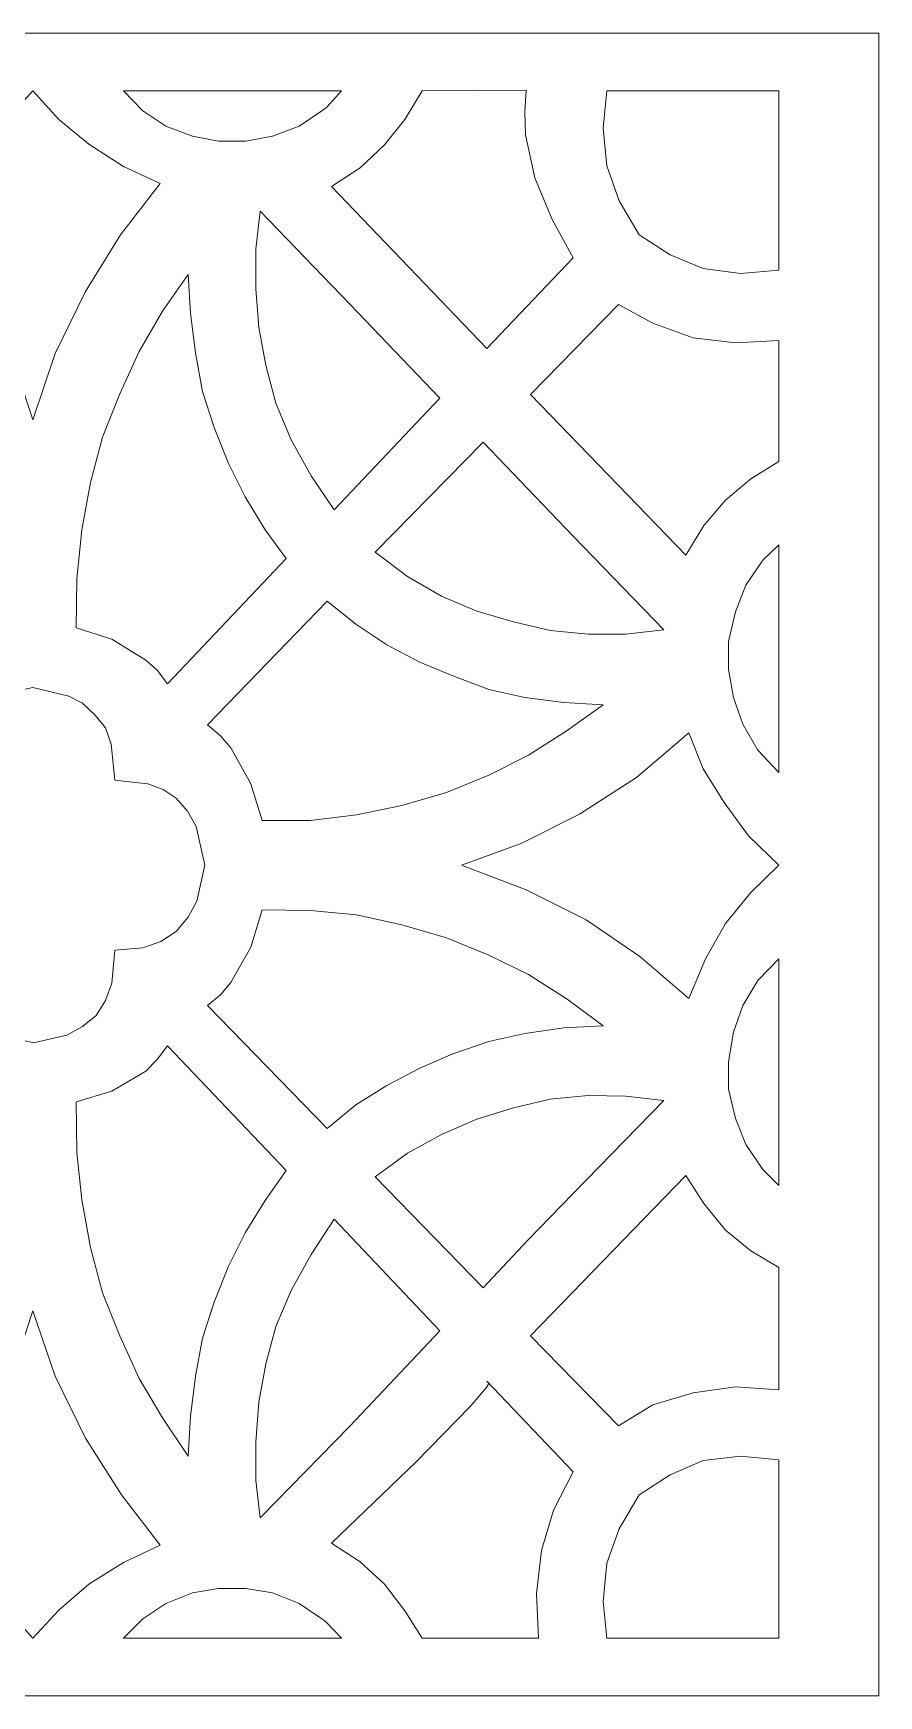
# Model space of a CAD drawing. Header units: centimetres. Extents: x -9 to 4.8, y -13.6 to 14.2.
# Drawn here: x -2.09 to 4.84, y 0.63 to 14.24 of the extents above; entities that cross this region are included whole.
import ezdxf

# ---------------------------------------------------------------- set-up
doc = ezdxf.new("R2010")
doc.units = ezdxf.units.CM
doc.header["$MEASUREMENT"] = 0

msp = doc.modelspace()

# ---------------------------------------------------------------- linework, layer by layer
at = {"lineweight": 9}
for points, knots in [([(-9.023, 14.24345), (-9.023, 14.24345), (4.83632, 14.24345), (4.83632, 14.24345), (4.83632, 14.24345), (4.83632, 14.24345), (4.83632, 0.62583), (4.83632, 0.62583), (4.83632, 0.62583), (4.83632, 0.62583), (-9.023, 0.62583), (-9.023, 0.62583), (-9.023, 0.62583), (-9.023, 0.62583), (-9.023, 14.24345), (-9.023, 14.24345)], [0, 0, 0, 0, 0.2, 0.2, 0.2, 0.2, 0.4, 0.4, 0.4, 0.4, 0.6, 0.6, 0.6, 0.6, 1, 1, 1, 1]), ([(-2.09629, 13.77185), (-2.09629, 13.77185), (-2.3203, 13.52426), (-2.3203, 13.52426), (-2.3203, 13.52426), (-2.3203, 13.52426), (-2.57969, 13.30614), (-2.57969, 13.30614), (-2.57969, 13.30614), (-2.57969, 13.30614), (-2.85086, 13.13518), (-2.85086, 13.13518), (-2.85086, 13.13518), (-2.85086, 13.13518), (-3.13382, 13.01139), (-3.13382, 13.01139), (-3.13382, 13.01139), (-3.13382, 13.01139), (-2.78012, 12.55157), (-2.78012, 12.55157), (-2.78012, 12.55157), (-2.78012, 12.55157), (-2.49126, 12.07407), (-2.49126, 12.07407), (-2.49126, 12.07407), (-2.49126, 12.07407), (-2.26135, 11.57888), (-2.26135, 11.57888), (-2.26135, 11.57888), (-2.26135, 11.57888), (-2.09629, 11.07779), (-2.09629, 11.07779), (-2.09629, 11.07779), (-2.09629, 11.07779), (-1.91354, 11.62015), (-1.91354, 11.62015), (-1.91354, 11.62015), (-1.91354, 11.62015), (-1.66595, 12.12712), (-1.66595, 12.12712), (-1.66595, 12.12712), (-1.66595, 12.12712), (-1.37709, 12.59284), (-1.37709, 12.59284), (-1.37709, 12.59284), (-1.37709, 12.59284), (-1.05286, 13.01139), (-1.05286, 13.01139), (-1.05286, 13.01139), (-1.05286, 13.01139), (-1.35351, 13.15287), (-1.35351, 13.15287), (-1.35351, 13.15287), (-1.35351, 13.15287), (-1.63648, 13.33562), (-1.63648, 13.33562), (-1.63648, 13.33562), (-1.63648, 13.33562), (-1.88407, 13.53605), (-1.88407, 13.53605), (-1.88407, 13.53605), (-1.88407, 13.53605), (-2.09629, 13.77185), (-2.09629, 13.77185)], [0, 0, 0, 0, 0.05882353, 0.05882353, 0.05882353, 0.05882353, 0.11764706, 0.11764706, 0.11764706, 0.11764706, 0.17647059, 0.17647059, 0.17647059, 0.17647059, 0.23529412, 0.23529412, 0.23529412, 0.23529412, 0.29411765, 0.29411765, 0.29411765, 0.29411765, 0.35294118, 0.35294118, 0.35294118, 0.35294118, 0.41176471, 0.41176471, 0.41176471, 0.41176471, 0.47058824, 0.47058824, 0.47058824, 0.47058824, 0.52941176, 0.52941176, 0.52941176, 0.52941176, 0.58823529, 0.58823529, 0.58823529, 0.58823529, 0.64705882, 0.64705882, 0.64705882, 0.64705882, 0.70588235, 0.70588235, 0.70588235, 0.70588235, 0.76470588, 0.76470588, 0.76470588, 0.76470588, 0.82352941, 0.82352941, 0.82352941, 0.82352941, 0.88235294, 0.88235294, 0.88235294, 0.88235294, 1, 1, 1, 1]), ([(-1.35351, 13.77185), (-1.35351, 13.77185), (-1.19434, 13.60678), (-1.19434, 13.60678), (-1.19434, 13.60678), (-1.19434, 13.60678), (-1.0057, 13.48299), (-1.0057, 13.48299), (-1.0057, 13.48299), (-1.0057, 13.48299), (-0.78758, 13.40046), (-0.78758, 13.40046), (-0.78758, 13.40046), (-0.78758, 13.40046), (-0.57536, 13.35919), (-0.57536, 13.35919), (-0.57536, 13.35919), (-0.57536, 13.35919), (-0.35135, 13.35919), (-0.35135, 13.35919), (-0.35135, 13.35919), (-0.35135, 13.35919), (-0.13324, 13.40046), (-0.13324, 13.40046), (-0.13324, 13.40046), (-0.13324, 13.40046), (0.08488, 13.48299), (0.08488, 13.48299), (0.08488, 13.48299), (0.08488, 13.48299), (0.27942, 13.61269), (0.27942, 13.61269), (0.27942, 13.61269), (0.27942, 13.61269), (0.3089, 13.63626), (0.3089, 13.63626), (0.3089, 13.63626), (0.3089, 13.63626), (0.4327, 13.77185), (0.4327, 13.77185), (0.4327, 13.77185), (0.4327, 13.77185), (-1.35351, 13.77185), (-1.35351, 13.77185)], [0, 0, 0, 0, 0.08333333, 0.08333333, 0.08333333, 0.08333333, 0.16666667, 0.16666667, 0.16666667, 0.16666667, 0.25, 0.25, 0.25, 0.25, 0.33333333, 0.33333333, 0.33333333, 0.33333333, 0.41666667, 0.41666667, 0.41666667, 0.41666667, 0.5, 0.5, 0.5, 0.5, 0.58333333, 0.58333333, 0.58333333, 0.58333333, 0.66666667, 0.66666667, 0.66666667, 0.66666667, 0.75, 0.75, 0.75, 0.75, 0.83333333, 0.83333333, 0.83333333, 0.83333333, 1, 1, 1, 1]), ([(0.35017, 12.9878), (0.35017, 12.9878), (0.58597, 13.14107), (0.58597, 13.14107), (0.58597, 13.14107), (0.58597, 13.14107), (0.7864, 13.32971), (0.7864, 13.32971), (0.7864, 13.32971), (0.7864, 13.32971), (0.95147, 13.53605), (0.95147, 13.53605), (0.95147, 13.53605), (0.95147, 13.53605), (1.09295, 13.77185), (1.09295, 13.77185), (1.09295, 13.77185), (1.09295, 13.77185), (1.94773, 13.77774), (1.94773, 13.77774), (1.94773, 13.77774), (1.94773, 13.77774), (1.93594, 13.60089), (1.93594, 13.60089), (1.93594, 13.60089), (1.93594, 13.60089), (1.94184, 13.41225), (1.94184, 13.41225), (1.94184, 13.41225), (1.94184, 13.41225), (2.01847, 13.05855), (2.01847, 13.05855), (2.01847, 13.05855), (2.01847, 13.05855), (2.15995, 12.71663), (2.15995, 12.71663), (2.15995, 12.71663), (2.15995, 12.71663), (2.33091, 12.40419), (2.33091, 12.40419), (2.33091, 12.40419), (2.33091, 12.40419), (1.6235, 11.66141), (1.6235, 11.66141), (1.6235, 11.66141), (1.6235, 11.66141), (0.35017, 12.9878), (0.35017, 12.9878)], [0, 0, 0, 0, 0.07692308, 0.07692308, 0.07692308, 0.07692308, 0.15384615, 0.15384615, 0.15384615, 0.15384615, 0.23076923, 0.23076923, 0.23076923, 0.23076923, 0.30769231, 0.30769231, 0.30769231, 0.30769231, 0.38461538, 0.38461538, 0.38461538, 0.38461538, 0.46153846, 0.46153846, 0.46153846, 0.46153846, 0.53846154, 0.53846154, 0.53846154, 0.53846154, 0.61538462, 0.61538462, 0.61538462, 0.61538462, 0.69230769, 0.69230769, 0.69230769, 0.69230769, 0.76923077, 0.76923077, 0.76923077, 0.76923077, 0.84615385, 0.84615385, 0.84615385, 0.84615385, 1, 1, 1, 1]), ([(2.60798, 13.77185), (2.60798, 13.77185), (2.57851, 13.4653), (2.57851, 13.4653), (2.57851, 13.4653), (2.57851, 13.4653), (2.60798, 13.15876), (2.60798, 13.15876), (2.60798, 13.15876), (2.60798, 13.15876), (2.70819, 12.8699), (2.70819, 12.8699), (2.70819, 12.8699), (2.70819, 12.8699), (2.87326, 12.59284), (2.87326, 12.59284), (2.87326, 12.59284), (2.87326, 12.59284), (3.12674, 12.42777), (3.12674, 12.42777), (3.12674, 12.42777), (3.12674, 12.42777), (3.39792, 12.31577), (3.39792, 12.31577), (3.39792, 12.31577), (3.39792, 12.31577), (3.70446, 12.2745), (3.70446, 12.2745), (3.70446, 12.2745), (3.70446, 12.2745), (4.0169, 12.30398), (4.0169, 12.30398), (4.0169, 12.30398), (4.0169, 12.30398), (4.0169, 13.77185), (4.0169, 13.77185), (4.0169, 13.77185), (4.0169, 13.77185), (2.60798, 13.77185), (2.60798, 13.77185)], [0, 0, 0, 0, 0.09090909, 0.09090909, 0.09090909, 0.09090909, 0.18181818, 0.18181818, 0.18181818, 0.18181818, 0.27272727, 0.27272727, 0.27272727, 0.27272727, 0.36363636, 0.36363636, 0.36363636, 0.36363636, 0.45454545, 0.45454545, 0.45454545, 0.45454545, 0.54545455, 0.54545455, 0.54545455, 0.54545455, 0.63636364, 0.63636364, 0.63636364, 0.63636364, 0.72727273, 0.72727273, 0.72727273, 0.72727273, 0.81818182, 0.81818182, 0.81818182, 0.81818182, 1, 1, 1, 1]), ([(-0.23344, 12.78737), (-0.23344, 12.78737), (-0.26881, 12.47493), (-0.26881, 12.47493), (-0.26881, 12.47493), (-0.26881, 12.47493), (-0.26881, 12.1507), (-0.26881, 12.1507), (-0.26881, 12.1507), (-0.26881, 12.1507), (-0.24524, 11.83236), (-0.24524, 11.83236), (-0.24524, 11.83236), (-0.24524, 11.83236), (-0.18629, 11.52582), (-0.18629, 11.52582), (-0.18629, 11.52582), (-0.18629, 11.52582), (-0.10376, 11.21338), (-0.10376, 11.21338), (-0.10376, 11.21338), (-0.10376, 11.21338), (0.02004, 10.91274), (0.02004, 10.91274), (0.02004, 10.91274), (0.02004, 10.91274), (0.1851, 10.61799), (0.1851, 10.61799), (0.1851, 10.61799), (0.1851, 10.61799), (0.37375, 10.34092), (0.37375, 10.34092), (0.37375, 10.34092), (0.37375, 10.34092), (1.24032, 11.25465), (1.24032, 11.25465), (1.24032, 11.25465), (1.24032, 11.25465), (0.50344, 12.02102), (0.50344, 12.02102), (0.50344, 12.02102), (0.50344, 12.02102), (-0.23344, 12.78737), (-0.23344, 12.78737)], [0, 0, 0, 0, 0.08333333, 0.08333333, 0.08333333, 0.08333333, 0.16666667, 0.16666667, 0.16666667, 0.16666667, 0.25, 0.25, 0.25, 0.25, 0.33333333, 0.33333333, 0.33333333, 0.33333333, 0.41666667, 0.41666667, 0.41666667, 0.41666667, 0.5, 0.5, 0.5, 0.5, 0.58333333, 0.58333333, 0.58333333, 0.58333333, 0.66666667, 0.66666667, 0.66666667, 0.66666667, 0.75, 0.75, 0.75, 0.75, 0.83333333, 0.83333333, 0.83333333, 0.83333333, 1, 1, 1, 1]), ([(-0.99391, 8.9143), (-0.99391, 8.9143), (-1.07645, 9.02632), (-1.07645, 9.02632), (-1.07645, 9.02632), (-1.07645, 9.02632), (-1.17076, 9.10884), (-1.17076, 9.10884), (-1.17076, 9.10884), (-1.17076, 9.10884), (-1.44784, 9.2798), (-1.44784, 9.2798), (-1.44784, 9.2798), (-1.44784, 9.2798), (-1.74259, 9.37412), (-1.74259, 9.37412), (-1.74259, 9.37412), (-1.74259, 9.37412), (-1.73669, 9.77499), (-1.73669, 9.77499), (-1.73669, 9.77499), (-1.73669, 9.77499), (-1.69543, 10.17585), (-1.69543, 10.17585), (-1.69543, 10.17585), (-1.69543, 10.17585), (-1.62468, 10.56492), (-1.62468, 10.56492), (-1.62468, 10.56492), (-1.62468, 10.56492), (-1.52447, 10.93631), (-1.52447, 10.93631), (-1.52447, 10.93631), (-1.52447, 10.93631), (-1.38299, 11.29002), (-1.38299, 11.29002), (-1.38299, 11.29002), (-1.38299, 11.29002), (-1.22382, 11.63783), (-1.22382, 11.63783), (-1.22382, 11.63783), (-1.22382, 11.63783), (-1.03518, 11.96795), (-1.03518, 11.96795), (-1.03518, 11.96795), (-1.03518, 11.96795), (-0.82295, 12.26861), (-0.82295, 12.26861), (-0.82295, 12.26861), (-0.82295, 12.26861), (-0.80527, 11.95027), (-0.80527, 11.95027), (-0.80527, 11.95027), (-0.80527, 11.95027), (-0.764, 11.62604), (-0.764, 11.62604), (-0.764, 11.62604), (-0.764, 11.62604), (-0.70506, 11.3077), (-0.70506, 11.3077), (-0.70506, 11.3077), (-0.70506, 11.3077), (-0.61074, 11.01295), (-0.61074, 11.01295), (-0.61074, 11.01295), (-0.61074, 11.01295), (-0.49283, 10.7182), (-0.49283, 10.7182), (-0.49283, 10.7182), (-0.49283, 10.7182), (-0.35724, 10.44703), (-0.35724, 10.44703), (-0.35724, 10.44703), (-0.35724, 10.44703), (-0.19218, 10.17585), (-0.19218, 10.17585), (-0.19218, 10.17585), (-0.19218, 10.17585), (-0.02122, 9.94005), (-0.02122, 9.94005), (-0.02122, 9.94005), (-0.02122, 9.94005), (-0.99391, 8.9143), (-0.99391, 8.9143)], [0, 0, 0, 0, 0.04545455, 0.04545455, 0.04545455, 0.04545455, 0.09090909, 0.09090909, 0.09090909, 0.09090909, 0.13636364, 0.13636364, 0.13636364, 0.13636364, 0.18181818, 0.18181818, 0.18181818, 0.18181818, 0.22727273, 0.22727273, 0.22727273, 0.22727273, 0.27272727, 0.27272727, 0.27272727, 0.27272727, 0.31818182, 0.31818182, 0.31818182, 0.31818182, 0.36363636, 0.36363636, 0.36363636, 0.36363636, 0.40909091, 0.40909091, 0.40909091, 0.40909091, 0.45454545, 0.45454545, 0.45454545, 0.45454545, 0.5, 0.5, 0.5, 0.5, 0.54545455, 0.54545455, 0.54545455, 0.54545455, 0.59090909, 0.59090909, 0.59090909, 0.59090909, 0.63636364, 0.63636364, 0.63636364, 0.63636364, 0.68181818, 0.68181818, 0.68181818, 0.68181818, 0.72727273, 0.72727273, 0.72727273, 0.72727273, 0.77272727, 0.77272727, 0.77272727, 0.77272727, 0.81818182, 0.81818182, 0.81818182, 0.81818182, 0.86363636, 0.86363636, 0.86363636, 0.86363636, 0.90909091, 0.90909091, 0.90909091, 0.90909091, 1, 1, 1, 1]), ([(3.25644, 9.96953), (3.25644, 9.96953), (3.40381, 10.21122), (3.40381, 10.21122), (3.40381, 10.21122), (3.40381, 10.21122), (3.58067, 10.41755), (3.58067, 10.41755), (3.58067, 10.41755), (3.58067, 10.41755), (3.78699, 10.5944), (3.78699, 10.5944), (3.78699, 10.5944), (3.78699, 10.5944), (4.0169, 10.73588), (4.0169, 10.73588), (4.0169, 10.73588), (4.0169, 10.73588), (4.0169, 11.72625), (4.0169, 11.72625), (4.0169, 11.72625), (4.0169, 11.72625), (3.6632, 11.70857), (3.6632, 11.70857), (3.6632, 11.70857), (3.6632, 11.70857), (3.3154, 11.74984), (3.3154, 11.74984), (3.3154, 11.74984), (3.3154, 11.74984), (2.98526, 11.86774), (2.98526, 11.86774), (2.98526, 11.86774), (2.98526, 11.86774), (2.7023, 12.02102), (2.7023, 12.02102), (2.7023, 12.02102), (2.7023, 12.02102), (1.9831, 11.28415), (1.9831, 11.28415), (1.9831, 11.28415), (1.9831, 11.28415), (3.25644, 9.96953), (3.25644, 9.96953)], [0, 0, 0, 0, 0.08333333, 0.08333333, 0.08333333, 0.08333333, 0.16666667, 0.16666667, 0.16666667, 0.16666667, 0.25, 0.25, 0.25, 0.25, 0.33333333, 0.33333333, 0.33333333, 0.33333333, 0.41666667, 0.41666667, 0.41666667, 0.41666667, 0.5, 0.5, 0.5, 0.5, 0.58333333, 0.58333333, 0.58333333, 0.58333333, 0.66666667, 0.66666667, 0.66666667, 0.66666667, 0.75, 0.75, 0.75, 0.75, 0.83333333, 0.83333333, 0.83333333, 0.83333333, 1, 1, 1, 1]), ([(0.70977, 9.9931), (0.70977, 9.9931), (0.97504, 9.79267), (0.97504, 9.79267), (0.97504, 9.79267), (0.97504, 9.79267), (1.25211, 9.6335), (1.25211, 9.6335), (1.25211, 9.6335), (1.25211, 9.6335), (1.54098, 9.50971), (1.54098, 9.50971), (1.54098, 9.50971), (1.54098, 9.50971), (1.84162, 9.42128), (1.84162, 9.42128), (1.84162, 9.42128), (1.84162, 9.42128), (2.14227, 9.35054), (2.14227, 9.35054), (2.14227, 9.35054), (2.14227, 9.35054), (2.45471, 9.32107), (2.45471, 9.32107), (2.45471, 9.32107), (2.45471, 9.32107), (2.76125, 9.32107), (2.76125, 9.32107), (2.76125, 9.32107), (2.76125, 9.32107), (3.07369, 9.35644), (3.07369, 9.35644), (3.07369, 9.35644), (3.07369, 9.35644), (2.33091, 10.1228), (2.33091, 10.1228), (2.33091, 10.1228), (2.33091, 10.1228), (1.95952, 10.51187), (1.95952, 10.51187), (1.95952, 10.51187), (1.95952, 10.51187), (1.59402, 10.89505), (1.59402, 10.89505), (1.59402, 10.89505), (1.59402, 10.89505), (0.70977, 9.9931), (0.70977, 9.9931)], [0, 0, 0, 0, 0.07692308, 0.07692308, 0.07692308, 0.07692308, 0.15384615, 0.15384615, 0.15384615, 0.15384615, 0.23076923, 0.23076923, 0.23076923, 0.23076923, 0.30769231, 0.30769231, 0.30769231, 0.30769231, 0.38461538, 0.38461538, 0.38461538, 0.38461538, 0.46153846, 0.46153846, 0.46153846, 0.46153846, 0.53846154, 0.53846154, 0.53846154, 0.53846154, 0.61538462, 0.61538462, 0.61538462, 0.61538462, 0.69230769, 0.69230769, 0.69230769, 0.69230769, 0.76923077, 0.76923077, 0.76923077, 0.76923077, 0.84615385, 0.84615385, 0.84615385, 0.84615385, 1, 1, 1, 1]), ([(4.0169, 8.18922), (4.0169, 8.18922), (3.84594, 8.37196), (3.84594, 8.37196), (3.84594, 8.37196), (3.84594, 8.37196), (3.72215, 8.58418), (3.72215, 8.58418), (3.72215, 8.58418), (3.72215, 8.58418), (3.64551, 8.8023), (3.64551, 8.8023), (3.64551, 8.8023), (3.64551, 8.8023), (3.60425, 9.03221), (3.60425, 9.03221), (3.60425, 9.03221), (3.60425, 9.03221), (3.60425, 9.26212), (3.60425, 9.26212), (3.60425, 9.26212), (3.60425, 9.26212), (3.6632, 9.50382), (3.6632, 9.50382), (3.6632, 9.50382), (3.6632, 9.50382), (3.74572, 9.72193), (3.74572, 9.72193), (3.74572, 9.72193), (3.74572, 9.72193), (3.88722, 9.92826), (3.88722, 9.92826), (3.88722, 9.92826), (3.88722, 9.92826), (4.0169, 10.05206), (4.0169, 10.05206), (4.0169, 10.05206), (4.0169, 10.05206), (4.0169, 8.18922), (4.0169, 8.18922)], [0, 0, 0, 0, 0.09090909, 0.09090909, 0.09090909, 0.09090909, 0.18181818, 0.18181818, 0.18181818, 0.18181818, 0.27272727, 0.27272727, 0.27272727, 0.27272727, 0.36363636, 0.36363636, 0.36363636, 0.36363636, 0.45454545, 0.45454545, 0.45454545, 0.45454545, 0.54545455, 0.54545455, 0.54545455, 0.54545455, 0.63636364, 0.63636364, 0.63636364, 0.63636364, 0.72727273, 0.72727273, 0.72727273, 0.72727273, 0.81818182, 0.81818182, 0.81818182, 0.81818182, 1, 1, 1, 1]), ([(-0.66379, 8.57829), (-0.66379, 8.57829), (-0.55768, 8.48986), (-0.55768, 8.48986), (-0.55768, 8.48986), (-0.55768, 8.48986), (-0.47515, 8.38964), (-0.47515, 8.38964), (-0.47515, 8.38964), (-0.47515, 8.38964), (-0.31008, 8.09489), (-0.31008, 8.09489), (-0.31008, 8.09489), (-0.31008, 8.09489), (-0.21576, 7.79424), (-0.21576, 7.79424), (-0.21576, 7.79424), (-0.21576, 7.79424), (0.17921, 7.79424), (0.17921, 7.79424), (0.17921, 7.79424), (0.17921, 7.79424), (0.55649, 7.8414), (0.55649, 7.8414), (0.55649, 7.8414), (0.55649, 7.8414), (0.92788, 7.91804), (0.92788, 7.91804), (0.92788, 7.91804), (0.92788, 7.91804), (1.29338, 8.02415), (1.29338, 8.02415), (1.29338, 8.02415), (1.29338, 8.02415), (1.64118, 8.16563), (1.64118, 8.16563), (1.64118, 8.16563), (1.64118, 8.16563), (1.96541, 8.3307), (1.96541, 8.3307), (1.96541, 8.3307), (1.96541, 8.3307), (2.28375, 8.53113), (2.28375, 8.53113), (2.28375, 8.53113), (2.28375, 8.53113), (2.57851, 8.74334), (2.57851, 8.74334), (2.57851, 8.74334), (2.57851, 8.74334), (2.25428, 8.76104), (2.25428, 8.76104), (2.25428, 8.76104), (2.25428, 8.76104), (1.93594, 8.8023), (1.93594, 8.8023), (1.93594, 8.8023), (1.93594, 8.8023), (1.64118, 8.86714), (1.64118, 8.86714), (1.64118, 8.86714), (1.64118, 8.86714), (1.34643, 8.97916), (1.34643, 8.97916), (1.34643, 8.97916), (1.34643, 8.97916), (1.07526, 9.09116), (1.07526, 9.09116), (1.07526, 9.09116), (1.07526, 9.09116), (0.80409, 9.23264), (0.80409, 9.23264), (0.80409, 9.23264), (0.80409, 9.23264), (0.5506, 9.4036), (0.5506, 9.4036), (0.5506, 9.4036), (0.5506, 9.4036), (0.31479, 9.59224), (0.31479, 9.59224), (0.31479, 9.59224), (0.31479, 9.59224), (-0.66379, 8.57829), (-0.66379, 8.57829)], [0, 0, 0, 0, 0.04545455, 0.04545455, 0.04545455, 0.04545455, 0.09090909, 0.09090909, 0.09090909, 0.09090909, 0.13636364, 0.13636364, 0.13636364, 0.13636364, 0.18181818, 0.18181818, 0.18181818, 0.18181818, 0.22727273, 0.22727273, 0.22727273, 0.22727273, 0.27272727, 0.27272727, 0.27272727, 0.27272727, 0.31818182, 0.31818182, 0.31818182, 0.31818182, 0.36363636, 0.36363636, 0.36363636, 0.36363636, 0.40909091, 0.40909091, 0.40909091, 0.40909091, 0.45454545, 0.45454545, 0.45454545, 0.45454545, 0.5, 0.5, 0.5, 0.5, 0.54545455, 0.54545455, 0.54545455, 0.54545455, 0.59090909, 0.59090909, 0.59090909, 0.59090909, 0.63636364, 0.63636364, 0.63636364, 0.63636364, 0.68181818, 0.68181818, 0.68181818, 0.68181818, 0.72727273, 0.72727273, 0.72727273, 0.72727273, 0.77272727, 0.77272727, 0.77272727, 0.77272727, 0.81818182, 0.81818182, 0.81818182, 0.81818182, 0.86363636, 0.86363636, 0.86363636, 0.86363636, 0.90909091, 0.90909091, 0.90909091, 0.90909091, 1, 1, 1, 1]), ([(-2.09039, 5.97266), (-2.09039, 5.97266), (-1.81923, 6.03751), (-1.81923, 6.03751), (-1.81923, 6.03751), (-1.81923, 6.03751), (-1.68953, 6.10825), (-1.68953, 6.10825), (-1.68953, 6.10825), (-1.68953, 6.10825), (-1.57752, 6.19668), (-1.57752, 6.19668), (-1.57752, 6.19668), (-1.57752, 6.19668), (-1.50089, 6.32048), (-1.50089, 6.32048), (-1.50089, 6.32048), (-1.50089, 6.32048), (-1.44784, 6.46196), (-1.44784, 6.46196), (-1.44784, 6.46196), (-1.44784, 6.46196), (-1.42425, 6.73313), (-1.42425, 6.73313), (-1.42425, 6.73313), (-1.42425, 6.73313), (-1.19434, 6.75081), (-1.19434, 6.75081), (-1.19434, 6.75081), (-1.19434, 6.75081), (-1.04697, 6.80387), (-1.04697, 6.80387), (-1.04697, 6.80387), (-1.04697, 6.80387), (-0.92317, 6.8864), (-0.92317, 6.8864), (-0.92317, 6.8864), (-0.92317, 6.8864), (-0.82295, 7.0043), (-0.82295, 7.0043), (-0.82295, 7.0043), (-0.82295, 7.0043), (-0.75222, 7.13399), (-0.75222, 7.13399), (-0.75222, 7.13399), (-0.75222, 7.13399), (-0.68737, 7.42874), (-0.68737, 7.42874), (-0.68737, 7.42874), (-0.68737, 7.42874), (-0.75811, 7.74708), (-0.75811, 7.74708), (-0.75811, 7.74708), (-0.75811, 7.74708), (-0.82885, 7.87088), (-0.82885, 7.87088), (-0.82885, 7.87088), (-0.82885, 7.87088), (-0.92317, 7.97699), (-0.92317, 7.97699), (-0.92317, 7.97699), (-0.92317, 7.97699), (-1.02929, 8.04773), (-1.02929, 8.04773), (-1.02929, 8.04773), (-1.02929, 8.04773), (-1.15308, 8.09489), (-1.15308, 8.09489), (-1.15308, 8.09489), (-1.15308, 8.09489), (-1.42425, 8.12436), (-1.42425, 8.12436), (-1.42425, 8.12436), (-1.42425, 8.12436), (-1.45373, 8.41912), (-1.45373, 8.41912), (-1.45373, 8.41912), (-1.45373, 8.41912), (-1.50089, 8.5547), (-1.50089, 8.5547), (-1.50089, 8.5547), (-1.50089, 8.5547), (-1.58931, 8.66082), (-1.58931, 8.66082), (-1.58931, 8.66082), (-1.58931, 8.66082), (-1.68953, 8.75514), (-1.68953, 8.75514), (-1.68953, 8.75514), (-1.68953, 8.75514), (-1.80154, 8.81409), (-1.80154, 8.81409), (-1.80154, 8.81409), (-1.80154, 8.81409), (-2.09629, 8.88483), (-2.09629, 8.88483), (-2.09629, 8.88483), (-2.09629, 8.88483), (-2.36157, 8.82588), (-2.36157, 8.82588), (-2.36157, 8.82588), (-2.36157, 8.82588), (-2.50305, 8.75514), (-2.50305, 8.75514), (-2.50305, 8.75514), (-2.50305, 8.75514), (-2.60916, 8.66082), (-2.60916, 8.66082), (-2.60916, 8.66082), (-2.60916, 8.66082), (-2.6858, 8.53702), (-2.6858, 8.53702), (-2.6858, 8.53702), (-2.6858, 8.53702), (-2.73885, 8.39554), (-2.73885, 8.39554), (-2.73885, 8.39554), (-2.73885, 8.39554), (-2.76244, 8.12436), (-2.76244, 8.12436), (-2.76244, 8.12436), (-2.76244, 8.12436), (-2.99824, 8.11258), (-2.99824, 8.11258), (-2.99824, 8.11258), (-2.99824, 8.11258), (-3.14562, 8.05952), (-3.14562, 8.05952), (-3.14562, 8.05952), (-3.14562, 8.05952), (-3.26941, 7.97109), (-3.26941, 7.97109), (-3.26941, 7.97109), (-3.26941, 7.97109), (-3.35783, 7.8532), (-3.35783, 7.8532), (-3.35783, 7.8532), (-3.35783, 7.8532), (-3.43447, 7.7235), (-3.43447, 7.7235), (-3.43447, 7.7235), (-3.43447, 7.7235), (-3.49931, 7.42874), (-3.49931, 7.42874), (-3.49931, 7.42874), (-3.49931, 7.42874), (-3.42858, 7.11042), (-3.42858, 7.11042), (-3.42858, 7.11042), (-3.42858, 7.11042), (-3.35194, 6.98662), (-3.35194, 6.98662), (-3.35194, 6.98662), (-3.35194, 6.98662), (-3.26941, 6.88051), (-3.26941, 6.88051), (-3.26941, 6.88051), (-3.26941, 6.88051), (-3.1574, 6.80387), (-3.1574, 6.80387), (-3.1574, 6.80387), (-3.1574, 6.80387), (-3.0336, 6.75671), (-3.0336, 6.75671), (-3.0336, 6.75671), (-3.0336, 6.75671), (-2.76244, 6.73313), (-2.76244, 6.73313), (-2.76244, 6.73313), (-2.76244, 6.73313), (-2.73296, 6.44427), (-2.73296, 6.44427), (-2.73296, 6.44427), (-2.73296, 6.44427), (-2.6858, 6.30869), (-2.6858, 6.30869), (-2.6858, 6.30869), (-2.6858, 6.30869), (-2.60327, 6.19078), (-2.60327, 6.19078), (-2.60327, 6.19078), (-2.60327, 6.19078), (-2.50305, 6.10825), (-2.50305, 6.10825), (-2.50305, 6.10825), (-2.50305, 6.10825), (-2.37925, 6.04341), (-2.37925, 6.04341), (-2.37925, 6.04341), (-2.37925, 6.04341), (-2.09039, 5.97266), (-2.09039, 5.97266)], [0, 0, 0, 0, 0.02040816, 0.02040816, 0.02040816, 0.02040816, 0.04081633, 0.04081633, 0.04081633, 0.04081633, 0.06122449, 0.06122449, 0.06122449, 0.06122449, 0.08163265, 0.08163265, 0.08163265, 0.08163265, 0.10204082, 0.10204082, 0.10204082, 0.10204082, 0.12244898, 0.12244898, 0.12244898, 0.12244898, 0.14285714, 0.14285714, 0.14285714, 0.14285714, 0.16326531, 0.16326531, 0.16326531, 0.16326531, 0.18367347, 0.18367347, 0.18367347, 0.18367347, 0.20408163, 0.20408163, 0.20408163, 0.20408163, 0.2244898, 0.2244898, 0.2244898, 0.2244898, 0.24489796, 0.24489796, 0.24489796, 0.24489796, 0.26530612, 0.26530612, 0.26530612, 0.26530612, 0.28571429, 0.28571429, 0.28571429, 0.28571429, 0.30612245, 0.30612245, 0.30612245, 0.30612245, 0.32653061, 0.32653061, 0.32653061, 0.32653061, 0.34693878, 0.34693878, 0.34693878, 0.34693878, 0.36734694, 0.36734694, 0.36734694, 0.36734694, 0.3877551, 0.3877551, 0.3877551, 0.3877551, 0.40816327, 0.40816327, 0.40816327, 0.40816327, 0.42857143, 0.42857143, 0.42857143, 0.42857143, 0.44897959, 0.44897959, 0.44897959, 0.44897959, 0.46938776, 0.46938776, 0.46938776, 0.46938776, 0.48979592, 0.48979592, 0.48979592, 0.48979592, 0.51020408, 0.51020408, 0.51020408, 0.51020408, 0.53061224, 0.53061224, 0.53061224, 0.53061224, 0.55102041, 0.55102041, 0.55102041, 0.55102041, 0.57142857, 0.57142857, 0.57142857, 0.57142857, 0.59183673, 0.59183673, 0.59183673, 0.59183673, 0.6122449, 0.6122449, 0.6122449, 0.6122449, 0.63265306, 0.63265306, 0.63265306, 0.63265306, 0.65306122, 0.65306122, 0.65306122, 0.65306122, 0.67346939, 0.67346939, 0.67346939, 0.67346939, 0.69387755, 0.69387755, 0.69387755, 0.69387755, 0.71428571, 0.71428571, 0.71428571, 0.71428571, 0.73469388, 0.73469388, 0.73469388, 0.73469388, 0.75510204, 0.75510204, 0.75510204, 0.75510204, 0.7755102, 0.7755102, 0.7755102, 0.7755102, 0.79591837, 0.79591837, 0.79591837, 0.79591837, 0.81632653, 0.81632653, 0.81632653, 0.81632653, 0.83673469, 0.83673469, 0.83673469, 0.83673469, 0.85714286, 0.85714286, 0.85714286, 0.85714286, 0.87755102, 0.87755102, 0.87755102, 0.87755102, 0.89795918, 0.89795918, 0.89795918, 0.89795918, 0.91836735, 0.91836735, 0.91836735, 0.91836735, 0.93877551, 0.93877551, 0.93877551, 0.93877551, 0.95918367, 0.95918367, 0.95918367, 0.95918367, 1, 1, 1, 1]), ([(1.41717, 7.42874), (1.41717, 7.42874), (1.94773, 7.22831), (1.94773, 7.22831), (1.94773, 7.22831), (1.94773, 7.22831), (2.43702, 6.98072), (2.43702, 6.98072), (2.43702, 6.98072), (2.43702, 6.98072), (2.87915, 6.68008), (2.87915, 6.68008), (2.87915, 6.68008), (2.87915, 6.68008), (3.28001, 6.33816), (3.28001, 6.33816), (3.28001, 6.33816), (3.28001, 6.33816), (3.4156, 6.66239), (3.4156, 6.66239), (3.4156, 6.66239), (3.4156, 6.66239), (3.58067, 6.95124), (3.58067, 6.95124), (3.58067, 6.95124), (3.58067, 6.95124), (3.78699, 7.20474), (3.78699, 7.20474), (3.78699, 7.20474), (3.78699, 7.20474), (4.0169, 7.42874), (4.0169, 7.42874), (4.0169, 7.42874), (4.0169, 7.42874), (3.76931, 7.67045), (3.76931, 7.67045), (3.76931, 7.67045), (3.76931, 7.67045), (3.56888, 7.94161), (3.56888, 7.94161), (3.56888, 7.94161), (3.56888, 7.94161), (3.39792, 8.21868), (3.39792, 8.21868), (3.39792, 8.21868), (3.39792, 8.21868), (3.28001, 8.51345), (3.28001, 8.51345), (3.28001, 8.51345), (3.28001, 8.51345), (2.84967, 8.14795), (2.84967, 8.14795), (2.84967, 8.14795), (2.84967, 8.14795), (2.38396, 7.84729), (2.38396, 7.84729), (2.38396, 7.84729), (2.38396, 7.84729), (1.90646, 7.6056), (1.90646, 7.6056), (1.90646, 7.6056), (1.90646, 7.6056), (1.41717, 7.42874), (1.41717, 7.42874)], [0, 0, 0, 0, 0.05882353, 0.05882353, 0.05882353, 0.05882353, 0.11764706, 0.11764706, 0.11764706, 0.11764706, 0.17647059, 0.17647059, 0.17647059, 0.17647059, 0.23529412, 0.23529412, 0.23529412, 0.23529412, 0.29411765, 0.29411765, 0.29411765, 0.29411765, 0.35294118, 0.35294118, 0.35294118, 0.35294118, 0.41176471, 0.41176471, 0.41176471, 0.41176471, 0.47058824, 0.47058824, 0.47058824, 0.47058824, 0.52941176, 0.52941176, 0.52941176, 0.52941176, 0.58823529, 0.58823529, 0.58823529, 0.58823529, 0.64705882, 0.64705882, 0.64705882, 0.64705882, 0.70588235, 0.70588235, 0.70588235, 0.70588235, 0.76470588, 0.76470588, 0.76470588, 0.76470588, 0.82352941, 0.82352941, 0.82352941, 0.82352941, 0.88235294, 0.88235294, 0.88235294, 0.88235294, 1, 1, 1, 1]), ([(-0.66379, 6.27921), (-0.66379, 6.27921), (-0.55768, 6.36764), (-0.55768, 6.36764), (-0.55768, 6.36764), (-0.55768, 6.36764), (-0.47515, 6.46785), (-0.47515, 6.46785), (-0.47515, 6.46785), (-0.47515, 6.46785), (-0.31008, 6.75671), (-0.31008, 6.75671), (-0.31008, 6.75671), (-0.31008, 6.75671), (-0.21576, 7.06326), (-0.21576, 7.06326), (-0.21576, 7.06326), (-0.21576, 7.06326), (0.17921, 7.05736), (0.17921, 7.05736), (0.17921, 7.05736), (0.17921, 7.05736), (0.55649, 7.02199), (0.55649, 7.02199), (0.55649, 7.02199), (0.55649, 7.02199), (0.92788, 6.93946), (0.92788, 6.93946), (0.92788, 6.93946), (0.92788, 6.93946), (1.29338, 6.83335), (1.29338, 6.83335), (1.29338, 6.83335), (1.29338, 6.83335), (1.64118, 6.69187), (1.64118, 6.69187), (1.64118, 6.69187), (1.64118, 6.69187), (1.96541, 6.53269), (1.96541, 6.53269), (1.96541, 6.53269), (1.96541, 6.53269), (2.28375, 6.33226), (2.28375, 6.33226), (2.28375, 6.33226), (2.28375, 6.33226), (2.57851, 6.11414), (2.57851, 6.11414), (2.57851, 6.11414), (2.57851, 6.11414), (2.25428, 6.09646), (2.25428, 6.09646), (2.25428, 6.09646), (2.25428, 6.09646), (1.93594, 6.0493), (1.93594, 6.0493), (1.93594, 6.0493), (1.93594, 6.0493), (1.64118, 5.98446), (1.64118, 5.98446), (1.64118, 5.98446), (1.64118, 5.98446), (1.34643, 5.88424), (1.34643, 5.88424), (1.34643, 5.88424), (1.34643, 5.88424), (1.07526, 5.76634), (1.07526, 5.76634), (1.07526, 5.76634), (1.07526, 5.76634), (0.80409, 5.62486), (0.80409, 5.62486), (0.80409, 5.62486), (0.80409, 5.62486), (0.5506, 5.46569), (0.5506, 5.46569), (0.5506, 5.46569), (0.5506, 5.46569), (0.31479, 5.27115), (0.31479, 5.27115), (0.31479, 5.27115), (0.31479, 5.27115), (-0.66379, 6.27921), (-0.66379, 6.27921)], [0, 0, 0, 0, 0.04545455, 0.04545455, 0.04545455, 0.04545455, 0.09090909, 0.09090909, 0.09090909, 0.09090909, 0.13636364, 0.13636364, 0.13636364, 0.13636364, 0.18181818, 0.18181818, 0.18181818, 0.18181818, 0.22727273, 0.22727273, 0.22727273, 0.22727273, 0.27272727, 0.27272727, 0.27272727, 0.27272727, 0.31818182, 0.31818182, 0.31818182, 0.31818182, 0.36363636, 0.36363636, 0.36363636, 0.36363636, 0.40909091, 0.40909091, 0.40909091, 0.40909091, 0.45454545, 0.45454545, 0.45454545, 0.45454545, 0.5, 0.5, 0.5, 0.5, 0.54545455, 0.54545455, 0.54545455, 0.54545455, 0.59090909, 0.59090909, 0.59090909, 0.59090909, 0.63636364, 0.63636364, 0.63636364, 0.63636364, 0.68181818, 0.68181818, 0.68181818, 0.68181818, 0.72727273, 0.72727273, 0.72727273, 0.72727273, 0.77272727, 0.77272727, 0.77272727, 0.77272727, 0.81818182, 0.81818182, 0.81818182, 0.81818182, 0.86363636, 0.86363636, 0.86363636, 0.86363636, 0.90909091, 0.90909091, 0.90909091, 0.90909091, 1, 1, 1, 1]), ([(4.0169, 6.66239), (4.0169, 6.66239), (3.84594, 6.48553), (3.84594, 6.48553), (3.84594, 6.48553), (3.84594, 6.48553), (3.72215, 6.27921), (3.72215, 6.27921), (3.72215, 6.27921), (3.72215, 6.27921), (3.64551, 6.06109), (3.64551, 6.06109), (3.64551, 6.06109), (3.64551, 6.06109), (3.60425, 5.81939), (3.60425, 5.81939), (3.60425, 5.81939), (3.60425, 5.81939), (3.60425, 5.59538), (3.60425, 5.59538), (3.60425, 5.59538), (3.60425, 5.59538), (3.6632, 5.35368), (3.6632, 5.35368), (3.6632, 5.35368), (3.6632, 5.35368), (3.74572, 5.14146), (3.74572, 5.14146), (3.74572, 5.14146), (3.74572, 5.14146), (3.88722, 4.93513), (3.88722, 4.93513), (3.88722, 4.93513), (3.88722, 4.93513), (4.0169, 4.80544), (4.0169, 4.80544), (4.0169, 4.80544), (4.0169, 4.80544), (4.0169, 6.66239), (4.0169, 6.66239)], [0, 0, 0, 0, 0.09090909, 0.09090909, 0.09090909, 0.09090909, 0.18181818, 0.18181818, 0.18181818, 0.18181818, 0.27272727, 0.27272727, 0.27272727, 0.27272727, 0.36363636, 0.36363636, 0.36363636, 0.36363636, 0.45454545, 0.45454545, 0.45454545, 0.45454545, 0.54545455, 0.54545455, 0.54545455, 0.54545455, 0.63636364, 0.63636364, 0.63636364, 0.63636364, 0.72727273, 0.72727273, 0.72727273, 0.72727273, 0.81818182, 0.81818182, 0.81818182, 0.81818182, 1, 1, 1, 1]), ([(-0.99391, 5.94909), (-0.99391, 5.94909), (-1.07645, 5.83708), (-1.07645, 5.83708), (-1.07645, 5.83708), (-1.07645, 5.83708), (-1.17076, 5.74275), (-1.17076, 5.74275), (-1.17076, 5.74275), (-1.17076, 5.74275), (-1.44784, 5.57769), (-1.44784, 5.57769), (-1.44784, 5.57769), (-1.44784, 5.57769), (-1.74259, 5.48927), (-1.74259, 5.48927), (-1.74259, 5.48927), (-1.74259, 5.48927), (-1.73669, 5.07661), (-1.73669, 5.07661), (-1.73669, 5.07661), (-1.73669, 5.07661), (-1.69543, 4.68754), (-1.69543, 4.68754), (-1.69543, 4.68754), (-1.69543, 4.68754), (-1.62468, 4.29847), (-1.62468, 4.29847), (-1.62468, 4.29847), (-1.62468, 4.29847), (-1.52447, 3.92708), (-1.52447, 3.92708), (-1.52447, 3.92708), (-1.52447, 3.92708), (-1.38299, 3.57337), (-1.38299, 3.57337), (-1.38299, 3.57337), (-1.38299, 3.57337), (-1.22382, 3.22556), (-1.22382, 3.22556), (-1.22382, 3.22556), (-1.22382, 3.22556), (-1.03518, 2.90133), (-1.03518, 2.90133), (-1.03518, 2.90133), (-1.03518, 2.90133), (-0.82295, 2.58889), (-0.82295, 2.58889), (-0.82295, 2.58889), (-0.82295, 2.58889), (-0.80527, 2.91312), (-0.80527, 2.91312), (-0.80527, 2.91312), (-0.80527, 2.91312), (-0.764, 3.24324), (-0.764, 3.24324), (-0.764, 3.24324), (-0.764, 3.24324), (-0.70506, 3.55569), (-0.70506, 3.55569), (-0.70506, 3.55569), (-0.70506, 3.55569), (-0.61074, 3.85044), (-0.61074, 3.85044), (-0.61074, 3.85044), (-0.61074, 3.85044), (-0.49283, 4.14519), (-0.49283, 4.14519), (-0.49283, 4.14519), (-0.49283, 4.14519), (-0.35724, 4.41636), (-0.35724, 4.41636), (-0.35724, 4.41636), (-0.35724, 4.41636), (-0.19218, 4.68164), (-0.19218, 4.68164), (-0.19218, 4.68164), (-0.19218, 4.68164), (-0.02122, 4.92924), (-0.02122, 4.92924), (-0.02122, 4.92924), (-0.02122, 4.92924), (-0.99391, 5.94909), (-0.99391, 5.94909)], [0, 0, 0, 0, 0.04545455, 0.04545455, 0.04545455, 0.04545455, 0.09090909, 0.09090909, 0.09090909, 0.09090909, 0.13636364, 0.13636364, 0.13636364, 0.13636364, 0.18181818, 0.18181818, 0.18181818, 0.18181818, 0.22727273, 0.22727273, 0.22727273, 0.22727273, 0.27272727, 0.27272727, 0.27272727, 0.27272727, 0.31818182, 0.31818182, 0.31818182, 0.31818182, 0.36363636, 0.36363636, 0.36363636, 0.36363636, 0.40909091, 0.40909091, 0.40909091, 0.40909091, 0.45454545, 0.45454545, 0.45454545, 0.45454545, 0.5, 0.5, 0.5, 0.5, 0.54545455, 0.54545455, 0.54545455, 0.54545455, 0.59090909, 0.59090909, 0.59090909, 0.59090909, 0.63636364, 0.63636364, 0.63636364, 0.63636364, 0.68181818, 0.68181818, 0.68181818, 0.68181818, 0.72727273, 0.72727273, 0.72727273, 0.72727273, 0.77272727, 0.77272727, 0.77272727, 0.77272727, 0.81818182, 0.81818182, 0.81818182, 0.81818182, 0.86363636, 0.86363636, 0.86363636, 0.86363636, 0.90909091, 0.90909091, 0.90909091, 0.90909091, 1, 1, 1, 1]), ([(0.70977, 4.87618), (0.70977, 4.87618), (0.97504, 5.07072), (0.97504, 5.07072), (0.97504, 5.07072), (0.97504, 5.07072), (1.25211, 5.22399), (1.25211, 5.22399), (1.25211, 5.22399), (1.25211, 5.22399), (1.54098, 5.34779), (1.54098, 5.34779), (1.54098, 5.34779), (1.54098, 5.34779), (1.84162, 5.44211), (1.84162, 5.44211), (1.84162, 5.44211), (1.84162, 5.44211), (2.14227, 5.51285), (2.14227, 5.51285), (2.14227, 5.51285), (2.14227, 5.51285), (2.45471, 5.54232), (2.45471, 5.54232), (2.45471, 5.54232), (2.45471, 5.54232), (2.76125, 5.53643), (2.76125, 5.53643), (2.76125, 5.53643), (2.76125, 5.53643), (3.07369, 5.50106), (3.07369, 5.50106), (3.07369, 5.50106), (3.07369, 5.50106), (2.33091, 4.74059), (2.33091, 4.74059), (2.33091, 4.74059), (2.33091, 4.74059), (1.95952, 4.35742), (1.95952, 4.35742), (1.95952, 4.35742), (1.95952, 4.35742), (1.59402, 3.96834), (1.59402, 3.96834), (1.59402, 3.96834), (1.59402, 3.96834), (0.70977, 4.87618), (0.70977, 4.87618)], [0, 0, 0, 0, 0.07692308, 0.07692308, 0.07692308, 0.07692308, 0.15384615, 0.15384615, 0.15384615, 0.15384615, 0.23076923, 0.23076923, 0.23076923, 0.23076923, 0.30769231, 0.30769231, 0.30769231, 0.30769231, 0.38461538, 0.38461538, 0.38461538, 0.38461538, 0.46153846, 0.46153846, 0.46153846, 0.46153846, 0.53846154, 0.53846154, 0.53846154, 0.53846154, 0.61538462, 0.61538462, 0.61538462, 0.61538462, 0.69230769, 0.69230769, 0.69230769, 0.69230769, 0.76923077, 0.76923077, 0.76923077, 0.76923077, 0.84615385, 0.84615385, 0.84615385, 0.84615385, 1, 1, 1, 1]), ([(2.7023, 2.83648), (2.7023, 2.83648), (2.98526, 3.00744), (2.98526, 3.00744), (2.98526, 3.00744), (2.98526, 3.00744), (3.3154, 3.10766), (3.3154, 3.10766), (3.3154, 3.10766), (3.3154, 3.10766), (3.6632, 3.15482), (3.6632, 3.15482), (3.6632, 3.15482), (3.6632, 3.15482), (4.0169, 3.13124), (4.0169, 3.13124), (4.0169, 3.13124), (4.0169, 3.13124), (4.0169, 4.1334), (4.0169, 4.1334), (4.0169, 4.1334), (4.0169, 4.1334), (3.78699, 4.26899), (3.78699, 4.26899), (3.78699, 4.26899), (3.78699, 4.26899), (3.58067, 4.43995), (3.58067, 4.43995), (3.58067, 4.43995), (3.58067, 4.43995), (3.40381, 4.65806), (3.40381, 4.65806), (3.40381, 4.65806), (3.40381, 4.65806), (3.25644, 4.88797), (3.25644, 4.88797), (3.25644, 4.88797), (3.25644, 4.88797), (1.9831, 3.57337), (1.9831, 3.57337), (1.9831, 3.57337), (1.9831, 3.57337), (2.7023, 2.83648), (2.7023, 2.83648), (2.7023, 2.83648), (2.7023, 2.83648), (1.9831, 3.57337), (1.9831, 3.57337), (1.9831, 3.57337), (1.9831, 3.57337), (2.7023, 2.83648), (2.7023, 2.83648)], [0, 0, 0, 0, 0.07142857, 0.07142857, 0.07142857, 0.07142857, 0.14285714, 0.14285714, 0.14285714, 0.14285714, 0.21428571, 0.21428571, 0.21428571, 0.21428571, 0.28571429, 0.28571429, 0.28571429, 0.28571429, 0.35714286, 0.35714286, 0.35714286, 0.35714286, 0.42857143, 0.42857143, 0.42857143, 0.42857143, 0.5, 0.5, 0.5, 0.5, 0.57142857, 0.57142857, 0.57142857, 0.57142857, 0.64285714, 0.64285714, 0.64285714, 0.64285714, 0.71428571, 0.71428571, 0.71428571, 0.71428571, 0.78571429, 0.78571429, 0.78571429, 0.78571429, 0.85714286, 0.85714286, 0.85714286, 0.85714286, 1, 1, 1, 1]), ([(0.37375, 4.52838), (0.37375, 4.52838), (0.1851, 4.23951), (0.1851, 4.23951), (0.1851, 4.23951), (0.1851, 4.23951), (0.02004, 3.94476), (0.02004, 3.94476), (0.02004, 3.94476), (0.02004, 3.94476), (-0.10376, 3.65001), (-0.10376, 3.65001), (-0.10376, 3.65001), (-0.10376, 3.65001), (-0.18629, 3.34346), (-0.18629, 3.34346), (-0.18629, 3.34346), (-0.18629, 3.34346), (-0.24524, 3.03103), (-0.24524, 3.03103), (-0.24524, 3.03103), (-0.24524, 3.03103), (-0.26881, 2.7068), (-0.26881, 2.7068), (-0.26881, 2.7068), (-0.26881, 2.7068), (-0.26881, 2.38846), (-0.26881, 2.38846), (-0.26881, 2.38846), (-0.26881, 2.38846), (-0.23344, 2.08191), (-0.23344, 2.08191), (-0.23344, 2.08191), (-0.23344, 2.08191), (0.50344, 2.83648), (0.50344, 2.83648), (0.50344, 2.83648), (0.50344, 2.83648), (0.86893, 3.22556), (0.86893, 3.22556), (0.86893, 3.22556), (0.86893, 3.22556), (1.24032, 3.61463), (1.24032, 3.61463), (1.24032, 3.61463), (1.24032, 3.61463), (0.37375, 4.52838), (0.37375, 4.52838)], [0, 0, 0, 0, 0.07692308, 0.07692308, 0.07692308, 0.07692308, 0.15384615, 0.15384615, 0.15384615, 0.15384615, 0.23076923, 0.23076923, 0.23076923, 0.23076923, 0.30769231, 0.30769231, 0.30769231, 0.30769231, 0.38461538, 0.38461538, 0.38461538, 0.38461538, 0.46153846, 0.46153846, 0.46153846, 0.46153846, 0.53846154, 0.53846154, 0.53846154, 0.53846154, 0.61538462, 0.61538462, 0.61538462, 0.61538462, 0.69230769, 0.69230769, 0.69230769, 0.69230769, 0.76923077, 0.76923077, 0.76923077, 0.76923077, 0.84615385, 0.84615385, 0.84615385, 0.84615385, 1, 1, 1, 1]), ([(-2.09629, 1.09744), (-2.09629, 1.09744), (-2.3203, 1.34504), (-2.3203, 1.34504), (-2.3203, 1.34504), (-2.3203, 1.34504), (-2.57969, 1.56315), (-2.57969, 1.56315), (-2.57969, 1.56315), (-2.57969, 1.56315), (-2.85086, 1.72232), (-2.85086, 1.72232), (-2.85086, 1.72232), (-2.85086, 1.72232), (-3.13382, 1.85791), (-3.13382, 1.85791), (-3.13382, 1.85791), (-3.13382, 1.85791), (-2.78012, 2.31182), (-2.78012, 2.31182), (-2.78012, 2.31182), (-2.78012, 2.31182), (-2.49126, 2.78932), (-2.49126, 2.78932), (-2.49126, 2.78932), (-2.49126, 2.78932), (-2.26135, 3.27862), (-2.26135, 3.27862), (-2.26135, 3.27862), (-2.26135, 3.27862), (-2.09629, 3.7797), (-2.09629, 3.7797), (-2.09629, 3.7797), (-2.09629, 3.7797), (-1.91354, 3.24324), (-1.91354, 3.24324), (-1.91354, 3.24324), (-1.91354, 3.24324), (-1.66595, 2.73627), (-1.66595, 2.73627), (-1.66595, 2.73627), (-1.66595, 2.73627), (-1.3712, 2.27055), (-1.3712, 2.27055), (-1.3712, 2.27055), (-1.3712, 2.27055), (-1.05286, 1.85791), (-1.05286, 1.85791), (-1.05286, 1.85791), (-1.05286, 1.85791), (-1.35351, 1.71643), (-1.35351, 1.71643), (-1.35351, 1.71643), (-1.35351, 1.71643), (-1.63648, 1.53957), (-1.63648, 1.53957), (-1.63648, 1.53957), (-1.63648, 1.53957), (-1.88407, 1.32734), (-1.88407, 1.32734), (-1.88407, 1.32734), (-1.88407, 1.32734), (-2.09629, 1.09744), (-2.09629, 1.09744)], [0, 0, 0, 0, 0.05882353, 0.05882353, 0.05882353, 0.05882353, 0.11764706, 0.11764706, 0.11764706, 0.11764706, 0.17647059, 0.17647059, 0.17647059, 0.17647059, 0.23529412, 0.23529412, 0.23529412, 0.23529412, 0.29411765, 0.29411765, 0.29411765, 0.29411765, 0.35294118, 0.35294118, 0.35294118, 0.35294118, 0.41176471, 0.41176471, 0.41176471, 0.41176471, 0.47058824, 0.47058824, 0.47058824, 0.47058824, 0.52941176, 0.52941176, 0.52941176, 0.52941176, 0.58823529, 0.58823529, 0.58823529, 0.58823529, 0.64705882, 0.64705882, 0.64705882, 0.64705882, 0.70588235, 0.70588235, 0.70588235, 0.70588235, 0.76470588, 0.76470588, 0.76470588, 0.76470588, 0.82352941, 0.82352941, 0.82352941, 0.82352941, 0.88235294, 0.88235294, 0.88235294, 0.88235294, 1, 1, 1, 1]), ([(1.09295, 1.09744), (1.09295, 1.09744), (0.95147, 1.32145), (0.95147, 1.32145), (0.95147, 1.32145), (0.95147, 1.32145), (0.7864, 1.53957), (0.7864, 1.53957), (0.7864, 1.53957), (0.7864, 1.53957), (0.58597, 1.72232), (0.58597, 1.72232), (0.58597, 1.72232), (0.58597, 1.72232), (0.35017, 1.87559), (0.35017, 1.87559), (0.35017, 1.87559), (0.35017, 1.87559), (1.04579, 2.54173), (1.04579, 2.54173), (1.04579, 2.54173), (1.04579, 2.54173), (1.48791, 2.99565), (1.48791, 2.99565), (1.48791, 2.99565), (1.48791, 2.99565), (1.61761, 3.14892), (1.61761, 3.14892), (1.61761, 3.14892), (1.61761, 3.14892), (1.64118, 3.1843), (1.64118, 3.1843), (1.64118, 3.1843), (1.64118, 3.1843), (1.6235, 3.20198), (1.6235, 3.20198), (1.6235, 3.20198), (1.6235, 3.20198), (2.33091, 2.4592), (2.33091, 2.4592), (2.33091, 2.4592), (2.33091, 2.4592), (2.17175, 2.14676), (2.17175, 2.14676), (2.17175, 2.14676), (2.17175, 2.14676), (2.07153, 1.81664), (2.07153, 1.81664), (2.07153, 1.81664), (2.07153, 1.81664), (2.03026, 1.46293), (2.03026, 1.46293), (2.03026, 1.46293), (2.03026, 1.46293), (2.04795, 1.09744), (2.04795, 1.09744), (2.04795, 1.09744), (2.04795, 1.09744), (1.09295, 1.09744), (1.09295, 1.09744), (1.09295, 1.09744), (1.09295, 1.09744), (2.04795, 1.09744), (2.04795, 1.09744), (2.04795, 1.09744), (2.04795, 1.09744), (1.09295, 1.09744), (1.09295, 1.09744)], [0, 0, 0, 0, 0.05555556, 0.05555556, 0.05555556, 0.05555556, 0.11111111, 0.11111111, 0.11111111, 0.11111111, 0.16666667, 0.16666667, 0.16666667, 0.16666667, 0.22222222, 0.22222222, 0.22222222, 0.22222222, 0.27777778, 0.27777778, 0.27777778, 0.27777778, 0.33333333, 0.33333333, 0.33333333, 0.33333333, 0.38888889, 0.38888889, 0.38888889, 0.38888889, 0.44444444, 0.44444444, 0.44444444, 0.44444444, 0.5, 0.5, 0.5, 0.5, 0.55555556, 0.55555556, 0.55555556, 0.55555556, 0.61111111, 0.61111111, 0.61111111, 0.61111111, 0.66666667, 0.66666667, 0.66666667, 0.66666667, 0.72222222, 0.72222222, 0.72222222, 0.72222222, 0.77777778, 0.77777778, 0.77777778, 0.77777778, 0.83333333, 0.83333333, 0.83333333, 0.83333333, 0.88888889, 0.88888889, 0.88888889, 0.88888889, 1, 1, 1, 1]), ([(2.87326, 2.27055), (2.87326, 2.27055), (2.70819, 1.99349), (2.70819, 1.99349), (2.70819, 1.99349), (2.70819, 1.99349), (2.60798, 1.71052), (2.60798, 1.71052), (2.60798, 1.71052), (2.60798, 1.71052), (2.57851, 1.39809), (2.57851, 1.39809), (2.57851, 1.39809), (2.57851, 1.39809), (2.60798, 1.09744), (2.60798, 1.09744), (2.60798, 1.09744), (2.60798, 1.09744), (4.0169, 1.09744), (4.0169, 1.09744), (4.0169, 1.09744), (4.0169, 1.09744), (4.0169, 2.55941), (4.0169, 2.55941), (4.0169, 2.55941), (4.0169, 2.55941), (3.70446, 2.58889), (3.70446, 2.58889), (3.70446, 2.58889), (3.70446, 2.58889), (3.39792, 2.55352), (3.39792, 2.55352), (3.39792, 2.55352), (3.39792, 2.55352), (3.12674, 2.43562), (3.12674, 2.43562), (3.12674, 2.43562), (3.12674, 2.43562), (2.87326, 2.27055), (2.87326, 2.27055)], [0, 0, 0, 0, 0.09090909, 0.09090909, 0.09090909, 0.09090909, 0.18181818, 0.18181818, 0.18181818, 0.18181818, 0.27272727, 0.27272727, 0.27272727, 0.27272727, 0.36363636, 0.36363636, 0.36363636, 0.36363636, 0.45454545, 0.45454545, 0.45454545, 0.45454545, 0.54545455, 0.54545455, 0.54545455, 0.54545455, 0.63636364, 0.63636364, 0.63636364, 0.63636364, 0.72727273, 0.72727273, 0.72727273, 0.72727273, 0.81818182, 0.81818182, 0.81818182, 0.81818182, 1, 1, 1, 1]), ([(-1.35351, 1.09744), (-1.35351, 1.09744), (-1.19434, 1.25661), (-1.19434, 1.25661), (-1.19434, 1.25661), (-1.19434, 1.25661), (-1.0057, 1.3804), (-1.0057, 1.3804), (-1.0057, 1.3804), (-1.0057, 1.3804), (-0.78758, 1.46883), (-0.78758, 1.46883), (-0.78758, 1.46883), (-0.78758, 1.46883), (-0.57536, 1.5042), (-0.57536, 1.5042), (-0.57536, 1.5042), (-0.57536, 1.5042), (-0.35135, 1.5042), (-0.35135, 1.5042), (-0.35135, 1.5042), (-0.35135, 1.5042), (-0.13324, 1.46883), (-0.13324, 1.46883), (-0.13324, 1.46883), (-0.13324, 1.46883), (0.08488, 1.3804), (0.08488, 1.3804), (0.08488, 1.3804), (0.08488, 1.3804), (0.27942, 1.25071), (0.27942, 1.25071), (0.27942, 1.25071), (0.27942, 1.25071), (0.3089, 1.22713), (0.3089, 1.22713), (0.3089, 1.22713), (0.3089, 1.22713), (0.4327, 1.09744), (0.4327, 1.09744), (0.4327, 1.09744), (0.4327, 1.09744), (-1.35351, 1.09744), (-1.35351, 1.09744)], [0, 0, 0, 0, 0.08333333, 0.08333333, 0.08333333, 0.08333333, 0.16666667, 0.16666667, 0.16666667, 0.16666667, 0.25, 0.25, 0.25, 0.25, 0.33333333, 0.33333333, 0.33333333, 0.33333333, 0.41666667, 0.41666667, 0.41666667, 0.41666667, 0.5, 0.5, 0.5, 0.5, 0.58333333, 0.58333333, 0.58333333, 0.58333333, 0.66666667, 0.66666667, 0.66666667, 0.66666667, 0.75, 0.75, 0.75, 0.75, 0.83333333, 0.83333333, 0.83333333, 0.83333333, 1, 1, 1, 1])]:
    msp.add_open_spline(points, degree=3, knots=knots, dxfattribs=at)

doc.saveas('drawing.dxf')
